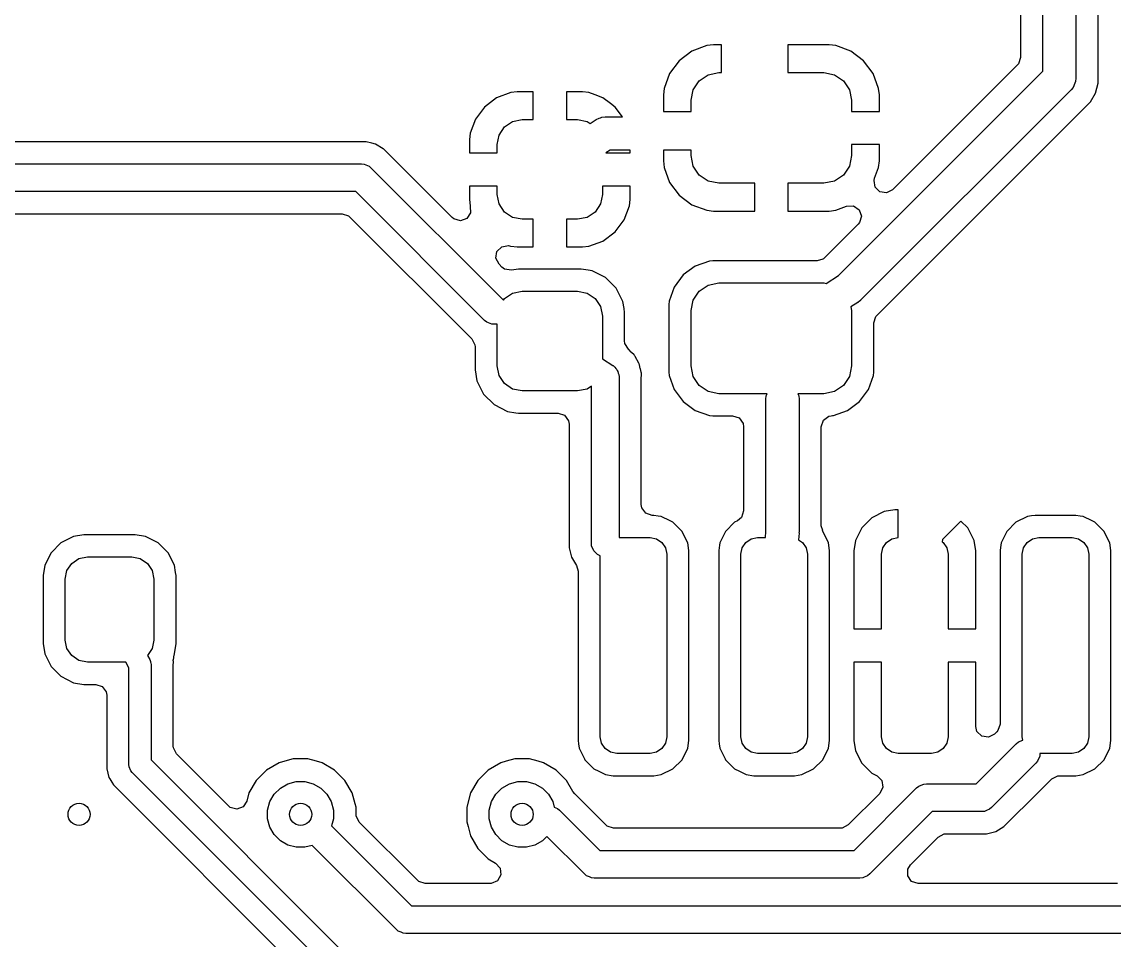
# Model space of a CAD drawing. Header units: millimetres. Extents: x 103.8 to 193.7, y -116.2 to -61.3.
# Drawn here: x 129.23 to 139.09, y -77.89 to -69.59 of the extents above; entities that cross this region are included whole.
import ezdxf

# ---------------------------------------------------------------- set-up
doc = ezdxf.new("R2010")
doc.units = ezdxf.units.MM
doc.layers.add('F.Cu', color=13, linetype='CONTINUOUS', true_color=0xc83434)

msp = doc.modelspace()

# ---------------------------------------------------------------- linework, layer by layer
at = {"layer": 'F.Cu', "linetype": 'CONTINUOUS'}
for p, q in [((138.2495, -68.353856), (138.2495, -69.913809)), ((138.45, -70.037868), (138.45, -68.399999)), ((138.75, -68.462131), (138.75, -70.1)), ((138.9505, -70.053856), (138.9505, -68.586189)), ((135.417618, -69.806403), (135.282911, -69.856646)), ((135.417629, -69.806401), (135.417618, -69.806403)), ((135.477176, -69.8), (135.417629, -69.806401)), ((135.55, -69.8), (135.477176, -69.8)), ((135.55, -70.05), (135.55, -69.8)), ((136.150001, -69.8), (136.15, -69.800001)), ((136.15, -69.800001), (136.15, -70.05)), ((136.522824, -69.8), (136.150001, -69.8)), ((136.58237, -69.806401), (136.522824, -69.8)), ((136.582381, -69.806403), (136.58237, -69.806401)), ((136.717088, -69.856646), (136.582381, -69.806403)), ((135.282909, -69.856647), (135.167815, -69.942807)), ((135.282911, -69.856646), (135.282909, -69.856647)), ((136.71709, -69.856647), (136.717088, -69.856646)), ((136.832184, -69.942807), (136.71709, -69.856647)), ((138.2495, -69.913809), (138.230593, -69.972)), ((135.167807, -69.942815), (135.081647, -70.057909)), ((135.167815, -69.942807), (135.167807, -69.942815)), ((136.832192, -69.942815), (136.832184, -69.942807)), ((136.918352, -70.057909), (136.832192, -69.942815)), ((138.220504, -69.983813), (137.095086, -71.10923)), ((138.230593, -69.972), (138.220504, -69.983813)), ((135.081646, -70.057911), (135.031403, -70.192618)), ((135.081647, -70.057909), (135.081646, -70.057911)), ((135.348223, -70.123223), (135.429329, -70.06903)), ((135.429329, -70.06903), (135.525, -70.05)), ((135.525, -70.05), (135.55, -70.05)), ((136.15, -70.05), (136.475, -70.05)), ((136.475, -70.05), (136.570671, -70.06903)), ((136.570671, -70.06903), (136.651777, -70.123223)), ((136.605331, -71.882536), (138.45, -70.037868)), ((136.918353, -70.057911), (136.918352, -70.057909)), ((136.968596, -70.192618), (136.918353, -70.057911)), ((138.75, -70.1), (138.747118, -70.129264)), ((138.9505, -70.146144), (138.9505, -70.053856)), ((135.031401, -70.192629), (135.025, -70.252175)), ((135.031403, -70.192618), (135.031401, -70.192629)), ((135.275, -70.3), (135.29403, -70.204329)), ((135.29403, -70.204329), (135.348223, -70.123223)), ((136.651777, -70.123223), (136.70597, -70.204329)), ((136.70597, -70.204329), (136.725, -70.3)), ((138.706066, -70.206066), (136.806066, -72.106066)), ((136.968598, -70.192629), (136.968596, -70.192618)), ((136.975, -70.252175), (136.968598, -70.192629)), ((138.724721, -70.183335), (138.706066, -70.206066)), ((138.740126, -70.146144), (138.724721, -70.183335)), ((138.747118, -70.129264), (138.740126, -70.146144)), ((138.926614, -70.235288), (138.9505, -70.146144)), ((133.520016, -70.278814), (133.410672, -70.360668)), ((133.647993, -70.231082), (133.520016, -70.278814)), ((133.647995, -70.231081), (133.647993, -70.231082)), ((133.704563, -70.225001), (133.647995, -70.231081)), ((133.704569, -70.225), (133.704563, -70.225001)), ((133.849999, -70.225), (133.704569, -70.225)), ((133.85, -70.225001), (133.849999, -70.225)), ((133.85, -70.475), (133.85, -70.225001)), ((134.150001, -70.225), (134.15, -70.225001)), ((134.15, -70.225001), (134.15, -70.475)), ((134.295434, -70.225), (134.150001, -70.225)), ((134.352001, -70.231081), (134.295434, -70.225)), ((134.352009, -70.231083), (134.352001, -70.231081)), ((134.40856, -70.252175), (134.352009, -70.231083)), ((134.479983, -70.278814), (134.40856, -70.252175)), ((134.54672, -70.328773), (134.479983, -70.278814)), ((135.025, -70.252175), (135.025, -70.399999)), ((135.275, -70.4), (135.275, -70.3)), ((136.725, -70.3), (136.725, -70.4)), ((136.975, -70.399999), (136.975, -70.252175)), ((138.88047, -70.315212), (138.926614, -70.235288)), ((133.410668, -70.360672), (133.328814, -70.470016)), ((133.410672, -70.360668), (133.410668, -70.360672)), ((134.546722, -70.328775), (134.54672, -70.328773)), ((134.589329, -70.36067), (134.546722, -70.328775)), ((134.589331, -70.360672), (134.589329, -70.36067)), ((134.656201, -70.45), (134.589331, -70.360672)), ((135.025, -70.399999), (135.025001, -70.4)), ((135.025001, -70.4), (135.275, -70.4)), ((136.725, -70.4), (136.974999, -70.4)), ((136.9554, -72.24028), (138.88047, -70.315212)), ((136.974999, -70.4), (136.975, -70.399999)), ((133.328814, -70.470016), (133.281083, -70.59799)), ((133.590901, -70.540901), (133.663896, -70.492127)), ((133.663896, -70.492127), (133.75, -70.475)), ((133.75, -70.475), (133.85, -70.475)), ((134.15, -70.475), (134.25, -70.475)), ((134.25, -70.475), (134.336104, -70.492127)), ((134.336104, -70.492127), (134.363036, -70.510122)), ((134.363036, -70.510122), (134.418252, -70.474233)), ((134.418252, -70.474233), (134.444359, -70.460701)), ((134.444359, -70.460701), (134.457958, -70.458174)), ((134.457958, -70.458174), (134.470736, -70.452882)), ((134.470736, -70.452882), (134.5, -70.45)), ((134.5, -70.45), (134.656201, -70.45)), ((133.281081, -70.597998), (133.275, -70.654565)), ((133.281083, -70.59799), (133.281081, -70.597998)), ((133.542127, -70.613896), (133.590901, -70.540901)), ((132.342851, -70.6745), (127.5995, -70.6745)), ((132.342853, -70.6745), (132.342851, -70.6745)), ((132.393521, -70.688076), (132.342853, -70.6745)), ((132.425644, -70.696683), (132.393521, -70.688076)), ((132.496592, -70.737646), (132.425642, -70.696683)), ((132.425642, -70.696683), (132.425644, -70.696683)), ((133.275, -70.654565), (133.275, -70.774999)), ((133.525, -70.7), (133.542127, -70.613896)), ((133.525, -70.775), (133.525, -70.7)), ((136.974999, -70.7), (136.725, -70.7)), ((136.725, -70.7), (136.725, -70.8)), ((136.975, -70.700001), (136.974999, -70.7)), ((136.975, -70.847824), (136.975, -70.700001)), ((132.496594, -70.737648), (132.496592, -70.737646)), ((132.499862, -70.739535), (132.496594, -70.737648)), ((132.608151, -70.847824), (132.499862, -70.739535)), ((133.275, -70.774999), (133.275001, -70.775)), ((133.275001, -70.775), (133.525, -70.775)), ((134.544466, -70.75), (134.506005, -70.775)), ((134.506005, -70.775), (134.724998, -70.775)), ((134.724999, -70.75), (134.544466, -70.75)), ((134.724998, -70.775), (134.724999, -70.774999)), ((134.724999, -70.774999), (134.724999, -70.75)), ((135.025, -70.75), (135.025, -70.847824)), ((135.275, -70.75), (135.025, -70.75)), ((135.275, -70.8), (135.275, -70.75)), ((135.29403, -70.895671), (135.275, -70.8)), ((136.725, -70.8), (136.70597, -70.895671)), ((127.341667, -70.875), (132.3, -70.875)), ((132.3, -70.875), (132.324386, -70.877402)), ((132.324386, -70.877402), (132.324387, -70.877402)), ((132.324387, -70.877402), (132.337584, -70.882868)), ((132.337584, -70.882868), (132.369446, -70.896066)), ((132.369446, -70.896066), (132.369451, -70.896071)), ((132.369451, -70.896071), (132.388388, -70.911612)), ((133.119149, -71.358822), (132.608151, -70.847824)), ((135.025, -70.847824), (135.024999, -70.847824)), ((135.024999, -70.847824), (135.031401, -70.90737)), ((135.348223, -70.976777), (135.29403, -70.895671)), ((136.70597, -70.895671), (136.651777, -70.976777)), ((136.968598, -70.90737), (136.975, -70.847824)), ((132.388388, -70.911612), (133.581599, -72.104822)), ((135.031401, -70.90737), (135.031403, -70.907381)), ((135.031403, -70.907381), (135.081646, -71.042088)), ((135.429329, -71.03097), (135.348223, -70.976777)), ((136.651777, -70.976777), (136.570671, -71.03097)), ((136.932324, -71.004629), (136.968596, -70.907377)), ((136.968596, -70.907377), (136.968598, -70.90737)), ((133.275002, -71.075), (133.275001, -71.075001)), ((133.275001, -71.075001), (133.275001, -71.195436)), ((133.525, -71.075), (133.275002, -71.075)), ((133.525, -71.15), (133.525, -71.075)), ((134.724999, -71.075), (134.475, -71.075)), ((134.475, -71.075), (134.475, -71.15)), ((134.725, -71.075001), (134.724999, -71.075)), ((134.725, -71.195434), (134.725, -71.075001)), ((135.081646, -71.042088), (135.081647, -71.04209)), ((135.081647, -71.04209), (135.167807, -71.157184)), ((135.525, -71.05), (135.429329, -71.03097)), ((135.85, -71.05), (135.525, -71.05)), ((135.85, -71.299999), (135.85, -71.05)), ((136.475, -71.05), (136.15, -71.05)), ((136.15, -71.05), (136.15, -71.299999)), ((136.570671, -71.03097), (136.475, -71.05)), ((136.927301, -71.023739), (136.932324, -71.004629)), ((136.936872, -71.084171), (136.927301, -71.023739)), ((136.980137, -71.127436), (136.936872, -71.084171)), ((132.248224, -71.125), (127.3, -71.125)), ((133.411611, -72.288388), (132.248224, -71.125)), ((133.275001, -71.195436), (133.281081, -71.252004)), ((133.542127, -71.236104), (133.525, -71.15)), ((134.475, -71.15), (134.457873, -71.236104)), ((134.718918, -71.252001), (134.725, -71.195434)), ((135.167807, -71.157184), (135.167815, -71.157192)), ((135.167815, -71.157192), (135.282909, -71.243352)), ((137.040569, -71.137007), (136.980137, -71.127436)), ((137.095086, -71.10923), (137.040569, -71.137007)), ((133.281081, -71.252004), (133.281082, -71.252007)), ((133.281082, -71.252007), (133.281909, -71.254224)), ((133.281909, -71.254224), (133.281975, -71.255788)), ((133.281975, -71.255788), (133.282506, -71.258031)), ((133.282506, -71.258031), (133.282076, -71.258132)), ((133.282076, -71.258132), (133.284524, -71.315354)), ((133.590901, -71.309099), (133.542127, -71.236104)), ((134.457873, -71.236104), (134.409099, -71.309099)), ((134.671185, -71.379983), (134.718916, -71.252009)), ((134.718916, -71.252009), (134.718918, -71.252001)), ((135.282909, -71.243352), (135.282911, -71.243353)), ((135.282911, -71.243353), (135.417618, -71.293596)), ((135.417618, -71.293596), (135.417629, -71.293598)), ((135.417629, -71.293598), (135.477176, -71.3)), ((136.522824, -71.3), (136.58237, -71.293598)), ((136.58237, -71.293598), (136.582377, -71.293596)), ((136.582377, -71.293596), (136.679629, -71.257324)), ((136.679629, -71.257324), (136.740758, -71.254704)), ((136.740758, -71.254704), (136.791753, -71.288514)), ((136.791753, -71.288514), (136.813135, -71.345842)), ((127.330171, -71.3255), (132.124165, -71.3255)), ((132.124165, -71.3255), (132.182356, -71.344407)), ((132.182356, -71.344407), (132.194169, -71.354496)), ((132.194169, -71.354496), (133.295505, -72.455832)), ((133.134434, -71.371321), (133.119149, -71.358822)), ((133.19338, -71.387723), (133.134434, -71.371321)), ((133.25071, -71.366346), (133.19338, -71.387723)), ((133.284524, -71.315354), (133.25071, -71.366346)), ((133.663896, -71.357873), (133.590901, -71.309099)), ((133.75, -71.375), (133.663896, -71.357873)), ((133.85, -71.375), (133.75, -71.375)), ((133.85, -71.624999), (133.85, -71.375)), ((134.25, -71.375), (134.15, -71.375)), ((134.15, -71.375), (134.15, -71.624998)), ((134.336104, -71.357873), (134.25, -71.375)), ((134.409099, -71.309099), (134.336104, -71.357873)), ((134.589331, -71.489327), (134.671185, -71.379983)), ((135.477176, -71.3), (135.849999, -71.3)), ((135.849999, -71.3), (135.85, -71.299999)), ((136.15, -71.299999), (136.150001, -71.3)), ((136.150001, -71.3), (136.522824, -71.3)), ((136.813135, -71.345842), (136.796737, -71.404789)), ((134.479983, -71.571185), (134.589327, -71.489331)), ((134.589327, -71.489331), (134.589331, -71.489327)), ((136.78423, -71.420086), (136.486307, -71.718009)), ((136.796737, -71.404789), (136.78423, -71.420086)), ((134.352006, -71.618917), (134.479983, -71.571185)), ((133.513405, -71.726338), (133.522976, -71.665906)), ((133.522976, -71.665906), (133.566241, -71.622641)), ((133.566241, -71.622641), (133.626673, -71.61307)), ((133.626673, -71.61307), (133.645786, -71.618094)), ((133.645786, -71.618094), (133.647993, -71.618917)), ((133.647993, -71.618917), (133.647998, -71.618918)), ((133.647998, -71.618918), (133.704566, -71.624999)), ((133.704566, -71.624999), (133.85, -71.624999)), ((134.15, -71.624998), (134.150001, -71.624999)), ((134.150001, -71.624999), (134.295431, -71.624999)), ((134.295431, -71.624999), (134.295436, -71.624998)), ((134.295436, -71.624998), (134.352004, -71.618918)), ((134.352004, -71.618918), (134.352006, -71.618917)), ((133.541182, -71.780855), (133.513405, -71.726338)), ((133.567163, -71.806836), (133.541182, -71.780855)), ((135.440296, -71.752355), (135.312116, -71.797207)), ((135.440305, -71.752353), (135.440296, -71.752355)), ((135.470725, -71.7495), (135.440305, -71.752353)), ((136.412423, -71.7495), (135.470725, -71.7495)), ((136.465969, -71.73377), (136.412423, -71.7495)), ((136.469849, -71.731275), (136.465969, -71.73377)), ((136.486307, -71.718009), (136.469849, -71.731275)), ((133.592221, -71.825041), (133.567163, -71.806836)), ((133.652653, -71.834613), (133.592221, -71.825041)), ((133.716508, -71.8245), (133.652653, -71.834613)), ((133.716512, -71.8245), (133.716508, -71.8245)), ((134.283488, -71.8245), (133.716512, -71.8245)), ((134.28349, -71.8245), (134.283488, -71.8245)), ((134.347339, -71.834613), (134.28349, -71.8245)), ((134.383126, -71.840281), (134.347339, -71.834613)), ((134.383127, -71.840281), (134.383126, -71.840281)), ((134.383132, -71.840283), (134.383127, -71.840281)), ((134.503217, -71.90147), (134.383132, -71.840283)), ((135.202845, -71.877855), (135.122207, -71.987116)), ((135.202855, -71.877845), (135.202845, -71.877855)), ((135.312116, -71.797207), (135.202855, -71.877845)), ((136.494389, -71.953856), (136.605331, -71.882536)), ((134.50322, -71.901472), (134.503217, -71.90147)), ((134.598528, -71.99678), (134.50322, -71.901472)), ((135.122207, -71.987116), (135.077355, -72.115296)), ((135.348223, -72.023223), (135.429329, -71.96903)), ((135.429329, -71.96903), (135.525, -71.95)), ((135.525, -71.95), (136.475, -71.95)), ((136.475, -71.95), (136.494389, -71.953856)), ((133.590901, -72.090901), (133.663896, -72.042127)), ((133.663896, -72.042127), (133.75, -72.025)), ((133.75, -72.025), (134.25, -72.025)), ((134.25, -72.025), (134.336104, -72.042127)), ((134.336104, -72.042127), (134.409099, -72.090901)), ((134.598529, -71.996782), (134.598528, -71.99678)), ((134.659716, -72.116867), (134.598529, -71.996782)), ((135.29403, -72.104329), (135.348223, -72.023223)), ((133.581599, -72.104822), (133.590901, -72.090901)), ((134.409099, -72.090901), (134.457873, -72.163896)), ((134.457873, -72.163896), (134.475, -72.25)), ((134.659716, -72.116869), (134.659716, -72.116867)), ((134.659719, -72.116874), (134.659716, -72.116869)), ((134.66989, -72.181093), (134.659719, -72.116874)), ((134.6755, -72.21651), (134.66989, -72.181093)), ((135.077353, -72.115305), (135.0745, -72.145725)), ((135.0745, -72.145725), (135.0745, -72.754274)), ((135.077355, -72.115296), (135.077353, -72.115305)), ((135.275, -72.2), (135.29403, -72.104329)), ((136.781114, -72.126177), (136.718342, -72.16653)), ((136.718342, -72.16653), (136.725, -72.2)), ((136.782534, -72.125052), (136.781114, -72.126177)), ((136.783335, -72.124721), (136.782534, -72.125052)), ((136.793653, -72.116252), (136.783335, -72.124721)), ((136.804172, -72.107928), (136.793653, -72.116252)), ((136.804668, -72.107213), (136.804172, -72.107928)), ((136.806066, -72.106066), (136.804668, -72.107213)), ((134.475, -72.25), (134.475, -72.634664)), ((134.6755, -72.472494), (134.6755, -72.21651)), ((135.275, -72.7), (135.275, -72.2)), ((136.725, -72.2), (136.725, -72.7)), ((136.9255, -72.311281), (136.944407, -72.25309)), ((136.944407, -72.25309), (136.95123, -72.244704)), ((136.95123, -72.244704), (136.952155, -72.243686)), ((136.952155, -72.243686), (136.9554, -72.24028)), ((133.430553, -72.303933), (133.411611, -72.288388)), ((133.475613, -72.322598), (133.430553, -72.303933)), ((133.524387, -72.322598), (133.475613, -72.322598)), ((133.525, -72.322344), (133.524387, -72.322598)), ((133.525, -72.7), (133.525, -72.322344)), ((136.9255, -72.754273), (136.9255, -72.311281)), ((133.295505, -72.455832), (133.323281, -72.510347)), ((134.678225, -72.495561), (134.6755, -72.472494)), ((133.323281, -72.510347), (133.3245, -72.525834)), ((133.3245, -72.525834), (133.3245, -72.733489)), ((134.71017, -72.547744), (134.678225, -72.495561)), ((134.71332, -72.550437), (134.71017, -72.547744)), ((134.734481, -72.573958), (134.71332, -72.550437)), ((134.738075, -72.577747), (134.734481, -72.573958)), ((134.760463, -72.600136), (134.738075, -72.577747)), ((134.475, -72.634664), (134.568124, -72.695195)), ((134.764416, -72.605287), (134.760463, -72.600136)), ((134.764419, -72.605284), (134.764416, -72.605287)), ((134.766974, -72.608802), (134.764419, -72.605284)), ((134.766971, -72.608805), (134.766974, -72.608802)), ((134.770642, -72.614152), (134.766971, -72.608805)), ((134.770642, -72.614153), (134.770642, -72.614152)), ((134.770645, -72.614156), (134.770642, -72.614153)), ((134.785003, -72.642367), (134.770645, -72.614156)), ((134.787483, -72.646935), (134.785003, -72.642367)), ((134.803317, -72.67436), (134.787483, -72.646935)), ((134.805801, -72.680357), (134.803317, -72.67436)), ((133.3245, -72.733489), (133.340281, -72.833125)), ((133.542127, -72.786104), (133.525, -72.7)), ((134.568124, -72.695195), (134.568962, -72.695865)), ((134.568962, -72.695865), (134.569446, -72.696066)), ((134.569446, -72.696066), (134.570375, -72.696995)), ((134.570375, -72.696995), (134.587261, -72.710499)), ((134.587261, -72.710499), (134.594673, -72.721293)), ((134.594673, -72.721293), (134.603934, -72.730554)), ((134.603934, -72.730554), (134.608344, -72.741203)), ((134.608344, -72.741203), (134.614869, -72.750704)), ((134.614869, -72.750704), (134.617586, -72.763515)), ((134.617586, -72.763515), (134.622598, -72.775614)), ((134.622598, -72.775614), (134.624717, -72.79713)), ((134.805804, -72.680355), (134.805801, -72.680357)), ((134.807365, -72.684424), (134.805804, -72.680355)), ((134.807361, -72.684426), (134.807365, -72.684424)), ((134.809521, -72.690534), (134.807361, -72.684426)), ((134.809523, -72.690537), (134.809521, -72.690534)), ((134.816098, -72.721538), (134.809523, -72.690537)), ((134.817297, -72.726535), (134.816098, -72.721538)), ((134.8255, -72.757147), (134.817297, -72.726535)), ((134.8255, -72.757151), (134.8255, -72.757147)), ((134.826347, -72.76358), (134.8255, -72.757151)), ((134.82635, -72.763579), (134.826347, -72.76358)), ((134.826804, -72.767902), (134.82635, -72.763579)), ((134.826762, -72.784703), (134.827308, -72.774377)), ((134.826801, -72.767903), (134.826804, -72.767902)), ((134.827306, -72.774368), (134.826801, -72.767903)), ((134.827308, -72.774377), (134.827306, -72.774368)), ((135.0745, -72.754274), (135.077353, -72.784694)), ((135.29403, -72.795671), (135.275, -72.7)), ((136.725, -72.7), (136.70597, -72.795671)), ((136.922646, -72.784699), (136.925499, -72.754273)), ((136.925499, -72.754273), (136.9255, -72.754273)), ((133.340281, -72.833125), (133.340283, -72.833132)), ((133.340283, -72.833132), (133.40147, -72.953217)), ((133.590901, -72.859099), (133.542127, -72.786104)), ((133.663896, -72.907873), (133.590901, -72.859099)), ((134.624717, -72.79713), (134.62499, -72.798416)), ((134.62499, -72.798416), (134.624894, -72.798929)), ((134.624894, -72.798929), (134.625, -72.8)), ((134.625, -72.8), (134.625, -74.249999)), ((134.8255, -72.811206), (134.825638, -72.805983)), ((134.8255, -73.950499), (134.8255, -72.811206)), ((134.825638, -72.805983), (134.826762, -72.784703)), ((135.077353, -72.784694), (135.077355, -72.784703)), ((135.077355, -72.784703), (135.122207, -72.912883)), ((135.348223, -72.876777), (135.29403, -72.795671)), ((136.70597, -72.795671), (136.651777, -72.876777)), ((136.877793, -72.912882), (136.922646, -72.784699)), ((133.40147, -72.953217), (133.401472, -72.95322)), ((133.401472, -72.95322), (133.49678, -73.048528)), ((133.75, -72.925), (133.663896, -72.907873)), ((134.25, -72.925), (133.75, -72.925)), ((134.336104, -72.907873), (134.25, -72.925)), ((134.375, -72.881883), (134.336104, -72.907873)), ((134.375, -74.3), (134.375, -72.881883)), ((135.122207, -72.912883), (135.202845, -73.022144)), ((135.429329, -72.93097), (135.348223, -72.876777)), ((135.525, -72.95), (135.429329, -72.93097)), ((135.961471, -72.95), (135.525, -72.95)), ((135.95, -73), (135.952882, -72.970736)), ((135.952882, -72.970736), (135.961471, -72.95)), ((136.475, -72.95), (136.238529, -72.95)), ((136.238529, -72.95), (136.247118, -72.970736)), ((136.247118, -72.970736), (136.25, -73)), ((136.570671, -72.93097), (136.475, -72.95)), ((136.651777, -72.876777), (136.570671, -72.93097)), ((136.79715, -73.02215), (136.877793, -72.912882)), ((133.49678, -73.048528), (133.496782, -73.048529)), ((133.496782, -73.048529), (133.616867, -73.109716)), ((135.202845, -73.022144), (135.202847, -73.022146)), ((135.202847, -73.022146), (135.20285, -73.02215)), ((135.20285, -73.02215), (135.202853, -73.022152)), ((135.202853, -73.022152), (135.202855, -73.022154)), ((135.202855, -73.022154), (135.312116, -73.102792)), ((135.95, -74.19452), (135.95, -73)), ((136.25, -73), (136.25, -74.2)), ((136.687882, -73.102793), (136.79715, -73.02215)), ((133.616867, -73.109716), (133.616869, -73.109716)), ((133.616869, -73.109716), (133.616874, -73.109719)), ((133.616874, -73.109719), (133.692541, -73.121703)), ((133.692541, -73.121703), (133.71651, -73.1255)), ((133.71651, -73.1255), (133.716512, -73.1255)), ((133.716512, -73.1255), (134.0755, -73.1255)), ((134.0755, -73.1255), (134.133691, -73.144407)), ((134.133691, -73.144407), (134.169655, -73.193907)), ((135.312116, -73.102792), (135.312117, -73.102792)), ((135.312117, -73.102792), (135.312118, -73.102793)), ((135.312118, -73.102793), (135.440301, -73.147646)), ((135.440301, -73.147646), (135.470725, -73.150499)), ((135.470725, -73.150499), (135.470727, -73.1505)), ((135.470727, -73.1505), (135.470734, -73.1505)), ((135.470734, -73.1505), (135.6505, -73.1505)), ((135.6505, -73.1505), (135.708691, -73.169407)), ((135.708691, -73.169407), (135.744655, -73.218907)), ((136.469407, -73.189846), (136.518907, -73.153882)), ((136.518907, -73.153882), (136.540255, -73.14947)), ((136.540255, -73.14947), (136.550712, -73.148488)), ((136.550712, -73.148488), (136.559699, -73.147646)), ((136.559699, -73.147646), (136.687882, -73.102793)), ((134.169655, -73.193907), (134.1745, -73.2245)), ((134.1745, -73.2245), (134.1745, -74.342853)), ((135.744655, -73.218907), (135.7495, -73.2495)), ((135.7495, -73.2495), (135.7495, -74.009411)), ((136.4505, -73.248037), (136.469407, -73.189846)), ((136.4505, -74.142615), (136.4505, -73.248037)), ((134.830345, -73.981092), (134.8255, -73.950499)), ((134.866309, -74.030592), (134.830345, -73.981092)), ((134.9245, -74.049499), (134.866309, -74.030592)), ((134.938257, -74.049499), (134.9245, -74.049499)), ((134.93826, -74.049499), (134.938257, -74.049499)), ((134.979139, -74.055455), (134.93826, -74.049499)), ((135.006395, -74.059426), (134.979139, -74.055455)), ((135.086016, -74.098351), (135.006395, -74.059426)), ((135.7495, -74.009411), (135.730593, -74.067602)), ((137.019848, -74.014835), (136.906956, -74.072357)), ((137.019858, -74.014832), (137.019848, -74.014835)), ((137.113512, -74), (137.019858, -74.014832)), ((137.113517, -73.999999), (137.113512, -74)), ((137.145, -73.999999), (137.113517, -73.999999)), ((137.145, -74), (137.145, -73.999999)), ((137.145, -74.249999), (137.145, -74)), ((138.313604, -74.059426), (138.208518, -74.1108)), ((138.347673, -74.054462), (138.313604, -74.059426)), ((138.38174, -74.049499), (138.347673, -74.054462)), ((138.74826, -74.049499), (138.38174, -74.049499)), ((138.789139, -74.055455), (138.74826, -74.049499)), ((138.816395, -74.059426), (138.789139, -74.055455)), ((138.896016, -74.098351), (138.816395, -74.059426)), ((135.111483, -74.110801), (135.086016, -74.098351)), ((135.194198, -74.193516), (135.111483, -74.110801)), ((135.668519, -74.110799), (135.585801, -74.193517)), ((135.693982, -74.098351), (135.668519, -74.110799)), ((135.730593, -74.067602), (135.693982, -74.098351)), ((136.463816, -74.184571), (136.4505, -74.142615)), ((136.906956, -74.072357), (136.817358, -74.161955)), ((137.711409, -74.100723), (137.543783, -74.268348)), ((137.772641, -74.161955), (137.711409, -74.100723)), ((138.208518, -74.1108), (138.125801, -74.193517)), ((138.921483, -74.110801), (138.896016, -74.098351)), ((139.004198, -74.193516), (138.921483, -74.110801)), ((129.699694, -74.239353), (129.586658, -74.296948)), ((129.699699, -74.239351), (129.699694, -74.239353)), ((129.793475, -74.2245), (129.699699, -74.239351)), ((129.793478, -74.224499), (129.793475, -74.2245)), ((130.256521, -74.224499), (129.793478, -74.224499)), ((130.350304, -74.239353), (130.256521, -74.224499)), ((130.463341, -74.296949), (130.350303, -74.239353)), ((130.350303, -74.239353), (130.350304, -74.239353)), ((134.625, -74.249999), (134.905, -74.249999)), ((134.905, -74.249999), (134.962403, -74.261417)), ((135.216605, -74.239351), (135.194198, -74.193516)), ((135.244762, -74.296948), (135.216605, -74.239351)), ((135.585801, -74.193517), (135.534427, -74.298603)), ((135.817597, -74.261417), (135.875, -74.249999)), ((135.875, -74.249999), (135.945941, -74.249999)), ((135.945941, -74.249999), (135.95, -74.19452)), ((136.2496, -74.210947), (136.245277, -74.270019)), ((136.25, -74.2), (136.249462, -74.205461)), ((136.249462, -74.205461), (136.2496, -74.210947)), ((136.460595, -74.186146), (136.463816, -74.184571)), ((136.514762, -74.296948), (136.460595, -74.186146)), ((136.817358, -74.161955), (136.759836, -74.274847)), ((137.087597, -74.261417), (137.145, -74.249999)), ((137.830163, -74.274847), (137.772641, -74.161955)), ((138.125801, -74.193517), (138.074427, -74.298603)), ((138.357597, -74.261417), (138.415, -74.249999)), ((138.415, -74.249999), (138.715, -74.249999)), ((138.715, -74.249999), (138.772403, -74.261417)), ((139.026605, -74.239351), (139.004198, -74.193516)), ((139.054762, -74.296948), (139.026605, -74.239351)), ((129.586658, -74.296948), (129.496948, -74.386658)), ((130.553049, -74.386657), (130.463341, -74.296949)), ((134.1745, -74.342853), (134.196682, -74.425638)), ((134.377402, -74.324386), (134.375, -74.3)), ((134.396066, -74.369446), (134.377402, -74.324386)), ((134.962403, -74.261417), (135.011066, -74.293933)), ((135.011066, -74.293933), (135.043582, -74.342596)), ((135.043582, -74.342596), (135.055, -74.399999)), ((135.245573, -74.298606), (135.244762, -74.296948)), ((135.2555, -74.366739), (135.245573, -74.298606)), ((135.531348, -74.319738), (135.5245, -74.366739)), ((135.534427, -74.298603), (135.531348, -74.319738)), ((135.725, -74.399999), (135.736418, -74.342596)), ((135.736418, -74.342596), (135.768934, -74.293933)), ((135.768934, -74.293933), (135.817597, -74.261417)), ((136.245277, -74.270019), (136.281066, -74.293933)), ((136.281066, -74.293933), (136.313582, -74.342596)), ((136.313582, -74.342596), (136.325, -74.399999)), ((136.515573, -74.298606), (136.514762, -74.296948)), ((136.5255, -74.366739), (136.515573, -74.298606)), ((136.759835, -74.274851), (136.745, -74.368514)), ((136.759836, -74.274847), (136.759835, -74.274851)), ((136.995, -74.399999), (137.006418, -74.342596)), ((137.006418, -74.342596), (137.038934, -74.293933)), ((137.038934, -74.293933), (137.087597, -74.261417)), ((137.543783, -74.268348), (137.541796, -74.287739)), ((137.541796, -74.287739), (137.551066, -74.293933)), ((137.551066, -74.293933), (137.583582, -74.342596)), ((137.583582, -74.342596), (137.595, -74.399999)), ((137.830166, -74.274857), (137.830163, -74.274847)), ((137.844998, -74.368513), (137.830166, -74.274857)), ((138.071348, -74.319738), (138.064827, -74.3645)), ((138.074427, -74.298603), (138.071348, -74.319738)), ((138.265, -74.399999), (138.276418, -74.342596)), ((138.276418, -74.342596), (138.308934, -74.293933)), ((138.308934, -74.293933), (138.357597, -74.261417)), ((138.772403, -74.261417), (138.821066, -74.293933)), ((138.821066, -74.293933), (138.853582, -74.342596)), ((138.853582, -74.342596), (138.865, -74.399999)), ((139.055573, -74.298606), (139.054762, -74.296948)), ((139.0655, -74.366739), (139.055573, -74.298606)), ((129.496948, -74.386658), (129.439353, -74.499694)), ((129.683578, -74.483578), (129.748462, -74.440223)), ((129.748462, -74.440223), (129.824999, -74.424999)), ((129.824999, -74.424999), (130.224999, -74.424999)), ((130.224999, -74.424999), (130.301536, -74.440223)), ((130.301536, -74.440223), (130.36642, -74.483578)), ((130.610645, -74.499695), (130.553049, -74.386657)), ((134.196682, -74.425638), (134.196683, -74.42564)), ((134.196683, -74.42564), (134.241236, -74.502808)), ((134.430554, -74.403934), (134.396066, -74.369446)), ((134.455, -74.414059), (134.430554, -74.403934)), ((134.455, -76.049999), (134.455, -74.414059)), ((135.055, -74.399999), (135.055, -76.049999)), ((135.2555, -76.083259), (135.2555, -74.366739)), ((135.5245, -74.366739), (135.5245, -76.083259)), ((135.725, -76.049999), (135.725, -74.399999)), ((136.325, -74.399999), (136.325, -76.049999)), ((136.5255, -74.368514), (136.5255, -74.366739)), ((136.5255, -76.083259), (136.5255, -74.368514)), ((136.745, -74.368514), (136.745, -75.074998)), ((136.995, -75.074999), (136.995, -74.399999)), ((137.595, -74.399999), (137.595, -75.074999)), ((137.844999, -74.368515), (137.844998, -74.368513)), ((137.844999, -75.074998), (137.844999, -74.368515)), ((138.064827, -74.3645), (138.0645, -74.366742)), ((138.0645, -74.366742), (138.0645, -75.934165)), ((138.265, -76.049999), (138.265, -74.399999)), ((138.865, -74.399999), (138.865, -76.049999)), ((139.0655, -76.083259), (139.0655, -74.366739)), ((129.439353, -74.499694), (129.424499, -74.593476)), ((129.624999, -74.624999), (129.640223, -74.548462)), ((129.640223, -74.548462), (129.683578, -74.483578)), ((130.36642, -74.483578), (130.409775, -74.548462)), ((130.409775, -74.548462), (130.424999, -74.624999)), ((130.610645, -74.499697), (130.610645, -74.499695)), ((130.610646, -74.499699), (130.610645, -74.499697)), ((130.621195, -74.566309), (130.610646, -74.499699)), ((134.241236, -74.502808), (134.2545, -74.552308)), ((134.2545, -74.552308), (134.2545, -76.083259)), ((129.424499, -74.593476), (129.424499, -75.206519)), ((129.624999, -75.174999), (129.624999, -74.624999)), ((130.424999, -74.624999), (130.424999, -75.174999)), ((130.625498, -74.593481), (130.621195, -74.566309)), ((130.625499, -75.206518), (130.625498, -74.593481)), ((136.745, -75.074998), (136.745001, -75.074999)), ((136.745001, -75.074999), (136.995, -75.074999)), ((137.595, -75.074999), (137.844998, -75.074999)), ((137.844998, -75.074999), (137.844999, -75.074998)), ((129.424499, -75.206519), (129.4245, -75.206522)), ((129.4245, -75.206522), (129.439351, -75.300298)), ((129.640223, -75.251536), (129.624999, -75.174999)), ((130.424999, -75.174999), (130.409775, -75.251536)), ((130.610645, -75.300303), (130.625499, -75.206518)), ((129.439351, -75.300298), (129.439353, -75.300303)), ((129.439353, -75.300303), (129.496949, -75.413341)), ((129.683578, -75.31642), (129.640223, -75.251536)), ((129.748462, -75.359775), (129.683578, -75.31642)), ((130.409775, -75.251536), (130.367373, -75.314992)), ((130.367373, -75.314992), (130.387622, -75.351808)), ((130.601162, -75.353949), (130.609062, -75.30798)), ((130.608237, -75.307712), (130.610087, -75.302016)), ((130.609062, -75.30798), (130.608237, -75.307712)), ((130.610087, -75.302016), (130.610248, -75.301081)), ((130.610248, -75.301081), (130.610645, -75.300303)), ((129.496949, -75.413341), (129.586657, -75.503049)), ((129.824999, -75.374999), (129.748462, -75.359775)), ((130.172122, -75.374999), (129.824999, -75.374999)), ((130.2, -75.425686), (130.172122, -75.374999)), ((130.2, -76.3), (130.2, -75.425686)), ((130.387622, -75.351808), (130.39534, -75.369828)), ((130.39534, -75.369828), (130.395951, -75.375354)), ((130.395951, -75.375354), (130.398079, -75.380491)), ((130.398079, -75.380491), (130.4, -75.4)), ((130.4, -75.4), (130.4, -76.258578)), ((130.600303, -75.358945), (130.600642, -75.356971)), ((130.600686, -75.361855), (130.600303, -75.358945)), ((130.6005, -75.354393), (130.6005, -75.353949)), ((130.6005, -75.353949), (130.601162, -75.353949)), ((130.600642, -75.356971), (130.6005, -75.354393)), ((130.6005, -75.404147), (130.600521, -75.402094)), ((130.6005, -76.134521), (130.6005, -75.404147)), ((130.600521, -75.402094), (130.601083, -75.374999)), ((130.600772, -75.362312), (130.600686, -75.361855)), ((130.600792, -75.362493), (130.600772, -75.362312)), ((130.601041, -75.364545), (130.600792, -75.362493)), ((130.601073, -75.364791), (130.601041, -75.364545)), ((130.6011, -75.365273), (130.601073, -75.364791)), ((130.601083, -75.374999), (130.601256, -75.366684)), ((130.601255, -75.366679), (130.6011, -75.365273)), ((130.601256, -75.366684), (130.601255, -75.366679)), ((136.745002, -75.374999), (136.745001, -75.375)), ((136.745001, -75.375), (136.745001, -76.081484)), ((136.995, -75.374999), (136.745002, -75.374999)), ((136.995, -76.049999), (136.995, -75.374999)), ((137.844999, -75.374999), (137.595, -75.374999)), ((137.595, -75.374999), (137.595, -76.049999)), ((137.845, -75.375), (137.844999, -75.374999)), ((137.845, -75.955665), (137.845, -75.375)), ((129.586657, -75.503049), (129.699695, -75.560645)), ((129.699695, -75.560645), (129.79348, -75.575499)), ((129.79348, -75.575499), (129.9005, -75.575498)), ((129.9005, -75.575498), (129.95869, -75.594405)), ((129.95869, -75.594405), (129.994654, -75.643904)), ((129.994654, -75.643904), (129.9995, -75.674498)), ((129.9995, -75.674498), (129.9995, -76.339564)), ((137.85579, -76.00061), (137.845, -75.955665)), ((137.899055, -76.043875), (137.85579, -76.00061)), ((138.014004, -76.025669), (137.959487, -76.053446)), ((138.035504, -76.004169), (138.014004, -76.025669)), ((138.045593, -75.992356), (138.035504, -76.004169)), ((138.0645, -75.934165), (138.045593, -75.992356)), ((134.2545, -76.083259), (134.258705, -76.112118)), ((134.258705, -76.112118), (134.264427, -76.151394)), ((134.466418, -76.107402), (134.455, -76.049999)), ((134.498934, -76.156065), (134.466418, -76.107402)), ((135.043582, -76.107402), (135.011066, -76.156065)), ((135.055, -76.049999), (135.043582, -76.107402)), ((135.245573, -76.151392), (135.2555, -76.083259)), ((135.5245, -76.083259), (135.528705, -76.112118)), ((135.528705, -76.112118), (135.534427, -76.151394)), ((135.736418, -76.107402), (135.725, -76.049999)), ((135.768934, -76.156065), (135.736418, -76.107402)), ((136.313582, -76.107402), (136.281066, -76.156065)), ((136.325, -76.049999), (136.313582, -76.107402)), ((136.515573, -76.151392), (136.5255, -76.083259)), ((136.745001, -76.081484), (136.759833, -76.17514)), ((137.006418, -76.107402), (136.995, -76.049999)), ((137.038934, -76.156065), (137.006418, -76.107402)), ((137.583582, -76.107402), (137.551066, -76.156065)), ((137.595, -76.049999), (137.583582, -76.107402)), ((137.848224, -76.475), (138.211611, -76.111612)), ((137.959487, -76.053446), (137.899055, -76.043875)), ((138.211611, -76.111612), (138.230553, -76.096067)), ((138.230553, -76.096067), (138.270843, -76.079377)), ((138.270843, -76.079377), (138.265, -76.049999)), ((138.853582, -76.107402), (138.821066, -76.156065)), ((138.865, -76.049999), (138.853582, -76.107402)), ((139.055573, -76.151392), (139.0655, -76.083259)), ((130.601719, -76.150008), (130.6005, -76.134521)), ((130.629496, -76.204525), (130.601719, -76.150008)), ((131.098575, -76.673604), (130.629496, -76.204525)), ((134.264427, -76.151394), (134.312389, -76.2495)), ((134.547597, -76.188581), (134.498934, -76.156065)), ((134.605, -76.199999), (134.547597, -76.188581)), ((134.905, -76.199999), (134.605, -76.199999)), ((134.962403, -76.188581), (134.905, -76.199999)), ((135.011066, -76.156065), (134.962403, -76.188581)), ((135.194198, -76.256482), (135.245573, -76.151392)), ((135.534427, -76.151394), (135.582389, -76.2495)), ((135.817597, -76.188581), (135.768934, -76.156065)), ((135.875, -76.199999), (135.817597, -76.188581)), ((136.175, -76.199999), (135.875, -76.199999)), ((136.232403, -76.188581), (136.175, -76.199999)), ((136.281066, -76.156065), (136.232403, -76.188581)), ((136.464198, -76.256482), (136.515573, -76.151392)), ((136.759833, -76.17514), (136.759836, -76.17515)), ((136.759836, -76.17515), (136.817358, -76.288042)), ((137.087597, -76.188581), (137.038934, -76.156065)), ((137.145, -76.199999), (137.087597, -76.188581)), ((137.445, -76.199999), (137.145, -76.199999)), ((137.502403, -76.188581), (137.445, -76.199999)), ((137.551066, -76.156065), (137.502403, -76.188581)), ((138.422598, -76.224387), (138.403933, -76.269447)), ((138.715, -76.199999), (138.422598, -76.199999)), ((138.422598, -76.199999), (138.422598, -76.224387)), ((138.772403, -76.188581), (138.715, -76.199999)), ((138.821066, -76.156065), (138.772403, -76.188581)), ((139.004198, -76.256482), (139.055573, -76.151392)), ((130.201921, -76.319509), (130.2, -76.3)), ((130.216853, -76.355557), (130.201921, -76.319509)), ((130.4, -76.258578), (132.141421, -78)), ((131.556809, -76.283609), (131.44269, -76.349496)), ((131.6062, -76.270375), (131.556809, -76.283609)), ((131.684108, -76.2495), (131.6062, -76.270375)), ((131.815892, -76.2495), (131.684108, -76.2495)), ((131.893799, -76.270375), (131.815892, -76.2495)), ((131.943191, -76.283609), (131.893799, -76.270375)), ((132.057309, -76.349496), (131.943189, -76.283609)), ((131.943189, -76.283609), (131.943191, -76.283609)), ((133.556809, -76.283609), (133.44269, -76.349496)), ((133.6062, -76.270375), (133.556809, -76.283609)), ((133.684108, -76.2495), (133.6062, -76.270375)), ((133.815892, -76.2495), (133.684108, -76.2495)), ((133.893799, -76.270375), (133.815892, -76.2495)), ((133.943191, -76.283609), (133.893799, -76.270375)), ((134.057309, -76.349496), (133.943189, -76.283609)), ((133.943189, -76.283609), (133.943191, -76.283609)), ((134.312389, -76.2495), (134.315802, -76.256482)), ((134.315802, -76.256482), (134.398517, -76.339197)), ((135.111483, -76.339197), (135.194198, -76.256482)), ((135.582389, -76.2495), (135.585802, -76.256482)), ((135.585802, -76.256482), (135.668517, -76.339197)), ((136.381483, -76.339197), (136.464198, -76.256482)), ((136.817358, -76.288042), (136.906955, -76.377639)), ((138.388388, -76.288389), (137.988388, -76.688388)), ((138.403933, -76.269447), (138.388388, -76.288389)), ((138.921483, -76.339197), (139.004198, -76.256482)), ((129.9995, -76.339564), (130.019978, -76.415988)), ((130.019978, -76.415988), (130.027777, -76.429495)), ((130.229289, -76.370711), (130.216853, -76.355557)), ((132.029289, -78.17071), (130.229289, -76.370711)), ((131.44269, -76.349496), (131.349496, -76.44269)), ((132.057311, -76.349498), (132.057309, -76.349496)), ((132.057314, -76.3495), (132.057311, -76.349498)), ((132.1505, -76.442686), (132.057314, -76.3495)), ((133.44269, -76.349496), (133.349496, -76.44269)), ((134.057311, -76.349498), (134.057309, -76.349496)), ((134.057314, -76.3495), (134.057311, -76.349498)), ((134.1505, -76.442686), (134.057314, -76.3495)), ((134.398517, -76.339197), (134.442435, -76.360667)), ((134.442435, -76.360667), (134.503604, -76.390571)), ((134.503604, -76.390571), (134.503605, -76.390571)), ((134.503605, -76.390571), (134.503607, -76.390572)), ((134.503607, -76.390572), (134.57174, -76.400499)), ((134.57174, -76.400499), (134.571743, -76.400499)), ((134.571743, -76.400499), (134.938257, -76.400499)), ((134.938257, -76.400499), (134.93826, -76.400499)), ((134.93826, -76.400499), (135.006393, -76.390572)), ((135.006393, -76.390572), (135.111483, -76.339197)), ((135.668517, -76.339197), (135.712435, -76.360667)), ((135.712435, -76.360667), (135.773604, -76.390571)), ((135.773604, -76.390571), (135.773605, -76.390571)), ((135.773605, -76.390571), (135.773607, -76.390572)), ((135.773607, -76.390572), (135.84174, -76.400499)), ((135.84174, -76.400499), (135.841743, -76.400499)), ((135.841743, -76.400499), (136.208257, -76.400499)), ((136.208257, -76.400499), (136.20826, -76.400499)), ((136.20826, -76.400499), (136.276393, -76.390572)), ((136.276393, -76.390572), (136.381483, -76.339197)), ((136.906955, -76.377639), (136.954523, -76.401876)), ((136.954523, -76.401876), (136.997787, -76.445141)), ((138.530833, -76.429495), (138.585349, -76.401718)), ((138.585349, -76.401718), (138.600836, -76.400499)), ((138.600836, -76.400499), (138.748257, -76.400499)), ((138.748257, -76.400499), (138.74826, -76.400499)), ((138.74826, -76.400499), (138.816393, -76.390572)), ((138.816393, -76.390572), (138.921483, -76.339197)), ((130.027777, -76.429495), (130.045642, -76.460438)), ((130.045642, -76.460438), (130.05954, -76.484511)), ((130.05954, -76.484511), (131.85954, -78.284511)), ((131.349496, -76.44269), (131.283609, -76.55681)), ((131.511994, -76.567372), (131.567372, -76.511994)), ((131.567372, -76.511994), (131.635195, -76.472836)), ((131.635195, -76.472836), (131.710842, -76.452567)), ((131.710842, -76.452567), (131.789158, -76.452567)), ((131.789158, -76.452567), (131.864805, -76.472836)), ((131.864805, -76.472836), (131.932628, -76.511994)), ((131.932628, -76.511994), (131.988006, -76.567372)), ((132.150501, -76.442688), (132.1505, -76.442686)), ((132.150503, -76.44269), (132.150501, -76.442688)), ((132.21639, -76.556809), (132.150503, -76.44269)), ((133.349496, -76.44269), (133.283609, -76.556809)), ((133.511994, -76.567372), (133.567372, -76.511994)), ((133.567372, -76.511994), (133.635195, -76.472836)), ((133.635195, -76.472836), (133.710842, -76.452567)), ((133.710842, -76.452567), (133.789158, -76.452567)), ((133.789158, -76.452567), (133.864805, -76.472836)), ((133.864805, -76.472836), (133.932628, -76.511994)), ((133.932628, -76.511994), (133.988006, -76.567372)), ((134.150501, -76.442688), (134.1505, -76.442686)), ((134.208851, -76.543752), (134.150501, -76.442688)), ((136.748224, -77.075), (137.311612, -76.511612)), ((137.007359, -76.505573), (136.979582, -76.560089)), ((136.997787, -76.445141), (137.007359, -76.505573)), ((137.311612, -76.511612), (137.330548, -76.496071)), ((137.330548, -76.496071), (137.330554, -76.496066)), ((137.330554, -76.496066), (137.368156, -76.480491)), ((137.368156, -76.480491), (137.375613, -76.477402)), ((137.375613, -76.477402), (137.375614, -76.477402)), ((137.375614, -76.477402), (137.4, -76.475)), ((137.4, -76.475), (137.848224, -76.475)), ((138.416575, -76.543752), (138.530833, -76.429495)), ((131.283607, -76.556814), (131.264205, -76.629224)), ((131.283609, -76.55681), (131.283607, -76.556814)), ((131.472836, -76.635195), (131.511994, -76.567372)), ((131.988006, -76.567372), (132.027164, -76.635195)), ((132.21639, -76.55681), (132.21639, -76.556809)), ((132.216392, -76.556814), (132.21639, -76.55681)), ((132.242584, -76.654565), (132.216392, -76.556814)), ((133.283608, -76.556814), (133.2495, -76.684108)), ((133.283609, -76.556809), (133.283608, -76.556814)), ((133.472836, -76.635195), (133.511994, -76.567372)), ((133.988006, -76.567372), (134.027164, -76.635195)), ((134.224583, -76.564256), (134.208851, -76.543752)), ((134.505831, -76.845504), (134.224583, -76.564256)), ((136.979582, -76.560089), (136.69417, -76.845503)), ((138.099862, -76.860465), (138.416575, -76.543752)), ((131.114659, -76.686628), (131.098575, -76.673604)), ((131.17376, -76.702464), (131.114659, -76.686628)), ((131.230881, -76.680538), (131.17376, -76.702464)), ((131.264205, -76.629224), (131.230881, -76.680538)), ((131.452567, -76.710842), (131.472836, -76.635195)), ((131.452567, -76.789158), (131.452567, -76.710842)), ((132.027164, -76.635195), (132.047433, -76.710842)), ((132.047433, -76.710842), (132.047433, -76.789158)), ((132.2505, -76.684109), (132.242584, -76.654565)), ((132.2505, -76.749165), (132.2505, -76.684109)), ((133.2495, -76.684108), (133.2495, -76.815892)), ((133.452567, -76.710842), (133.472836, -76.635195)), ((133.452567, -76.789158), (133.452567, -76.710842)), ((134.027164, -76.635195), (134.040231, -76.683965)), ((134.040231, -76.683965), (134.069446, -76.696066)), ((134.069446, -76.696066), (134.069451, -76.696071)), ((134.069451, -76.696071), (134.088388, -76.711612)), ((134.088388, -76.711612), (134.451777, -77.075)), ((137.924386, -76.722598), (137.9, -76.725)), ((137.924387, -76.722598), (137.924386, -76.722598)), ((137.940962, -76.715732), (137.924387, -76.722598)), ((137.969446, -76.703934), (137.940962, -76.715732)), ((137.969451, -76.703928), (137.969446, -76.703934)), ((137.988388, -76.688388), (137.969451, -76.703928)), ((131.472836, -76.864805), (131.452567, -76.789158)), ((132.047433, -76.789158), (132.03021, -76.853434)), ((132.251719, -76.764652), (132.2505, -76.749165)), ((132.279496, -76.819169), (132.251719, -76.764652)), ((132.80583, -77.345504), (132.279496, -76.819169)), ((133.2495, -76.815892), (133.261444, -76.860468)), ((133.472836, -76.864805), (133.452567, -76.789158)), ((137.451776, -76.725), (136.888388, -77.288388)), ((137.9, -76.725), (137.451776, -76.725)), ((131.511994, -76.932628), (131.472836, -76.864805)), ((132.03021, -76.853434), (132.751776, -77.575)), ((133.261444, -76.860468), (133.283609, -76.94319)), ((133.511994, -76.932628), (133.472836, -76.864805)), ((134.517644, -76.855593), (134.505831, -76.845504)), ((134.575835, -76.8745), (134.517644, -76.855593)), ((136.624166, -76.8745), (134.575835, -76.8745)), ((136.639653, -76.873281), (136.624166, -76.8745)), ((136.69417, -76.845503), (136.639653, -76.873281)), ((137.942853, -76.9255), (138.025639, -76.903318)), ((138.025639, -76.903318), (138.025641, -76.903316)), ((138.025641, -76.903316), (138.025643, -76.903316)), ((138.025643, -76.903316), (138.099857, -76.860468)), ((138.099857, -76.860467), (138.099862, -76.860465)), ((138.099857, -76.860468), (138.099857, -76.860467)), ((131.567372, -76.988006), (131.511994, -76.932628)), ((131.635195, -77.027164), (131.567372, -76.988006)), ((133.283609, -76.94319), (133.349496, -77.057309)), ((133.567372, -76.988006), (133.511994, -76.932628)), ((133.635195, -77.027164), (133.567372, -76.988006)), ((133.932628, -76.988006), (133.864805, -77.027164)), ((133.971928, -76.948705), (133.932628, -76.988006)), ((134.311611, -77.288388), (133.971928, -76.948705)), ((137.254831, -77.205496), (137.505831, -76.954496)), ((137.505831, -76.954496), (137.560348, -76.926719)), ((137.560348, -76.926719), (137.575835, -76.9255)), ((137.575835, -76.9255), (137.942851, -76.9255)), ((137.942851, -76.9255), (137.942853, -76.9255)), ((131.710842, -77.047433), (131.635195, -77.027164)), ((131.789158, -77.047433), (131.710842, -77.047433)), ((131.853434, -77.03021), (131.789158, -77.047433)), ((132.61161, -77.788388), (131.853434, -77.03021)), ((133.349496, -77.057309), (133.349498, -77.057311)), ((133.349498, -77.057311), (133.3495, -77.057314)), ((133.3495, -77.057314), (133.442686, -77.1505)), ((133.710842, -77.047433), (133.635195, -77.027164)), ((133.789158, -77.047433), (133.710842, -77.047433)), ((133.864805, -77.027164), (133.789158, -77.047433)), ((134.451777, -77.075), (136.748224, -77.075)), ((133.442686, -77.1505), (133.510692, -77.189763)), ((133.510692, -77.189763), (133.551633, -77.235233)), ((137.23068, -77.244907), (137.254831, -77.205496)), ((133.558029, -77.296083), (133.527436, -77.349071)), ((133.551633, -77.235233), (133.558029, -77.296083)), ((134.330553, -77.303933), (134.311611, -77.288388)), ((134.330554, -77.303934), (134.330553, -77.303933)), ((134.356949, -77.314866), (134.330554, -77.303934)), ((136.869446, -77.303934), (136.838256, -77.316853)), ((136.869451, -77.303928), (136.869446, -77.303934)), ((136.888388, -77.288388), (136.869451, -77.303928)), ((137.23068, -77.306093), (137.23068, -77.244907)), ((137.266644, -77.355593), (137.23068, -77.306093)), ((132.817643, -77.355593), (132.80583, -77.345504)), ((132.875834, -77.3745), (132.817643, -77.355593)), ((133.461192, -77.3745), (132.875834, -77.3745)), ((133.47154, -77.373958), (133.461192, -77.3745)), ((133.527436, -77.349071), (133.47154, -77.373958)), ((134.375613, -77.322598), (134.356949, -77.314866)), ((134.375614, -77.322598), (134.375613, -77.322598)), ((134.4, -77.325), (134.375614, -77.322598)), ((136.8, -77.325), (134.4, -77.325)), ((136.824386, -77.322598), (136.8, -77.325)), ((136.824387, -77.322598), (136.824386, -77.322598)), ((136.838256, -77.316853), (136.824387, -77.322598)), ((137.324835, -77.3745), (137.266644, -77.355593)), ((139.124165, -77.3745), (137.324835, -77.3745)), ((132.751776, -77.575), (139.248224, -77.575)), ((132.630552, -77.803933), (132.61161, -77.788388)), ((132.630553, -77.803934), (132.630552, -77.803933)), ((132.656948, -77.814866), (132.630553, -77.803934)), ((132.675612, -77.822598), (132.656948, -77.814866)), ((132.675613, -77.822598), (132.675612, -77.822598)), ((132.699999, -77.825), (132.675613, -77.822598)), ((139.3, -77.825), (132.699999, -77.825))]:
    msp.add_line(p, q, dxfattribs=at)
at = {"layer": 'F.Cu'}
for centre in [(129.75, -76.75), (129.75, -76.75), (131.75, -76.75), (131.75, -76.75), (133.75, -76.75), (133.75, -76.75)]:
    msp.add_circle(centre, 0.1, dxfattribs=at)

doc.saveas('drawing.dxf')
